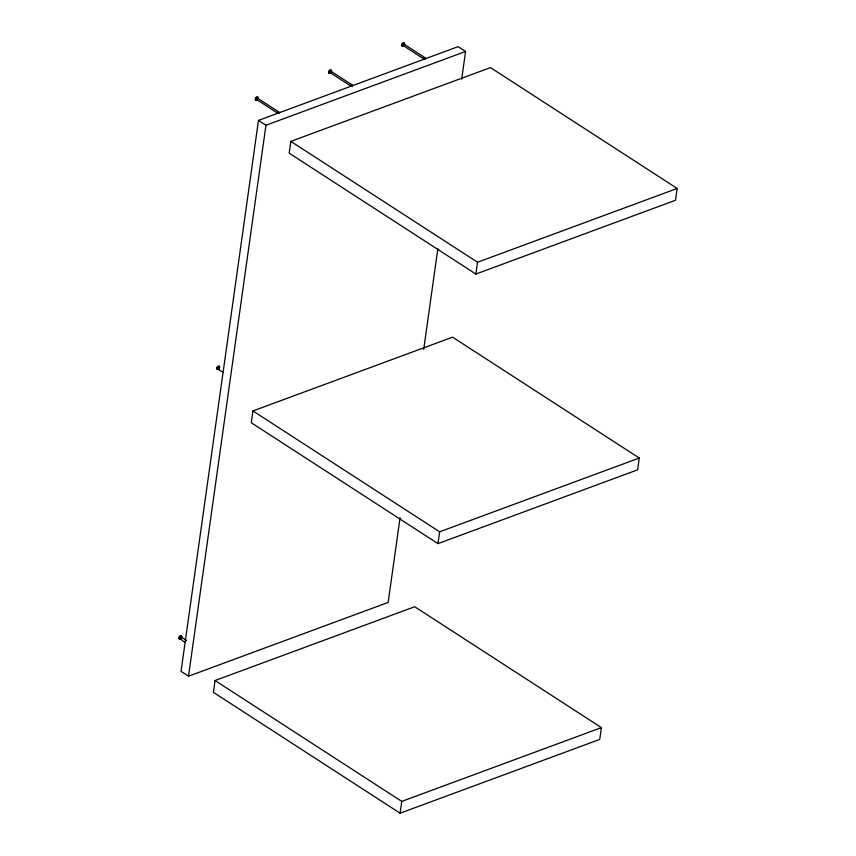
<?xml version="1.0" encoding="UTF-8"?>
<svg xmlns="http://www.w3.org/2000/svg" width="856" height="856" viewBox="0 0 856 856"><rect width="100%" height="100%" fill="white"/><g stroke="black" fill="none" stroke-linecap="round" stroke-linejoin="round"><path stroke-width="1.28" d="M278.649 112.061L278.671 112.853C275.846 114.404 279.013 109.728 278.671 112.853L277.943 113.163M330.748 71.455L330.095 71.048L329.656 72.332L350.928 86.103L351.934 85.782L351.805 84.723L330.651 71.016M351.912 84.979L351.934 85.782C349.023 87.258 352.298 82.604 351.934 85.782L351.217 86.082M425.047 57.951L425.068 58.754C422.243 60.295 425.421 55.619 425.068 58.754L424.341 59.053M461.673 79.287L465.578 51.467L458.12 46.641L258.48 120.418L181.044 671.382L188.513 676.208L388.153 602.431L400.062 517.666M188.513 676.208L265.949 125.254L465.578 51.467M215.059 680.52L213.401 692.333L400.094 813.2L599.735 739.423L601.394 727.611L414.7 606.744L215.059 680.52L401.753 801.398L601.394 727.611M252.948 410.944L251.29 422.757L437.983 543.624L637.613 469.837L639.282 458.035L452.589 337.168L252.948 410.944L439.642 531.811L639.282 458.035M290.837 141.368L289.178 153.171L475.872 274.048L675.502 200.261L677.16 188.459L490.477 67.592L290.837 141.368L477.53 262.236L677.16 188.459M423.699 349.462L437.844 248.807M400.094 813.2L401.753 801.398M437.983 543.624L439.642 531.811M475.872 274.048L477.53 262.236M181.044 637.474C177.459 635.131 183.312 643.295 185.559 641.765M351.367 86.007L351.912 85.151M424.801 58.69L425.047 58.122M257.356 98.922L256.982 98.044L256.319 99.296L277.547 113.11L278.671 112.853L278.617 111.911M257.239 99.103L256.393 99.414M330.213 72.3L329.656 72.332M180.552 638.137L179.995 638.159M424.501 58.978L425.015 57.801M351.056 86.114L351.934 85.782L351.88 84.83M424.062 59.075L425.068 58.754L424.94 57.694L403.668 43.923L402.93 44.309L402.791 45.304L423.955 59.011L424.993 58.315M350.928 86.103L351.934 85.782L351.805 84.723M277.654 113.174L278.671 112.853L278.542 111.794L257.378 98.098M424.662 58.85L424.833 57.62M423.88 58.893L425.068 58.754L424.694 57.609M350.746 85.921L351.934 85.782L351.559 84.637M277.472 113.003L278.596 112.425M423.838 58.743L425.068 58.754L424.544 57.641M350.703 85.771L351.934 85.782L351.409 84.669M277.44 112.853L278.671 112.853L278.425 111.729M402.898 45.379L403.775 43.988M423.848 58.572L424.918 58.508M350.714 85.6L351.784 85.536M277.44 112.671L278.671 112.853L278.296 111.708M351.666 85.718L351.249 84.744M423.891 58.379L425.068 58.754L424.383 57.716M350.757 85.407L351.934 85.782L351.099 84.872M277.494 112.489L278.671 112.853L278.147 111.751M423.977 58.187L425.068 58.754L424.234 57.844M350.842 85.215L351.934 85.782L350.96 85.033M277.579 112.297L278.671 112.853L277.986 111.826M217.884 368.583C222.014 365.726 212.138 367.577 223.448 372.189M258.48 120.418L265.949 125.254M180.98 636.853L186.555 640.459M424.095 58.005L425.068 58.754M277.686 112.115L278.671 112.853L277.825 111.954M218.847 368.497A1.84 1.081 -57.1 0 1 216.846 369.032A1.84 1.081 -57.1 0 1 217.702 366.507A1.84 1.081 -57.1 0 1 219.404 366.85M257.046 99.671A1.84 1.081 -57.1 0 1 255.249 99.553A1.84 1.081 -57.1 0 1 256.565 97.092A1.84 1.081 -57.1 0 1 257.902 98.066M257.356 99.874A1.84 1.081 -57.1 0 1 255.548 99.638A1.84 1.081 -57.1 0 1 257.11 97.177A1.84 1.081 -57.1 0 1 258.116 98.686M330.63 72.246A1.84 1.081 -57.1 0 1 328.511 72.482A1.84 1.081 -57.1 0 1 330.181 69.86A1.84 1.081 -57.1 0 1 330.887 71.84M403.101 45.839A1.84 1.081 -57.1 0 1 401.625 45.208A1.84 1.081 -57.1 0 1 403.08 42.918A1.84 1.081 -57.1 0 1 404.31 43.956M403.765 45.764A1.84 1.081 -57.1 0 1 401.935 45.411A1.84 1.081 -57.1 0 1 403.732 43.014A1.84 1.081 -57.1 0 1 404.332 45.015M218.505 369.321A1.84 1.081 -57.1 0 0 219.478 366.464A1.84 1.081 -57.1 0 0 217.146 367.994A1.84 1.081 -57.1 0 0 218.505 369.321M180.306 638.694A1.84 1.081 -57.1 0 0 181.279 635.848A1.84 1.081 -57.1 0 0 178.947 637.378A1.84 1.081 -57.1 0 0 180.306 638.694M180.616 638.897A1.84 1.081 -57.1 0 0 181.59 636.051A1.84 1.081 -57.1 0 0 179.257 637.57A1.84 1.081 -57.1 0 0 180.616 638.897M330.288 73.07A1.84 1.081 -57.1 0 0 331.251 70.213A1.84 1.081 -57.1 0 0 328.929 71.743A1.84 1.081 -57.1 0 0 330.288 73.07"/></g></svg>
